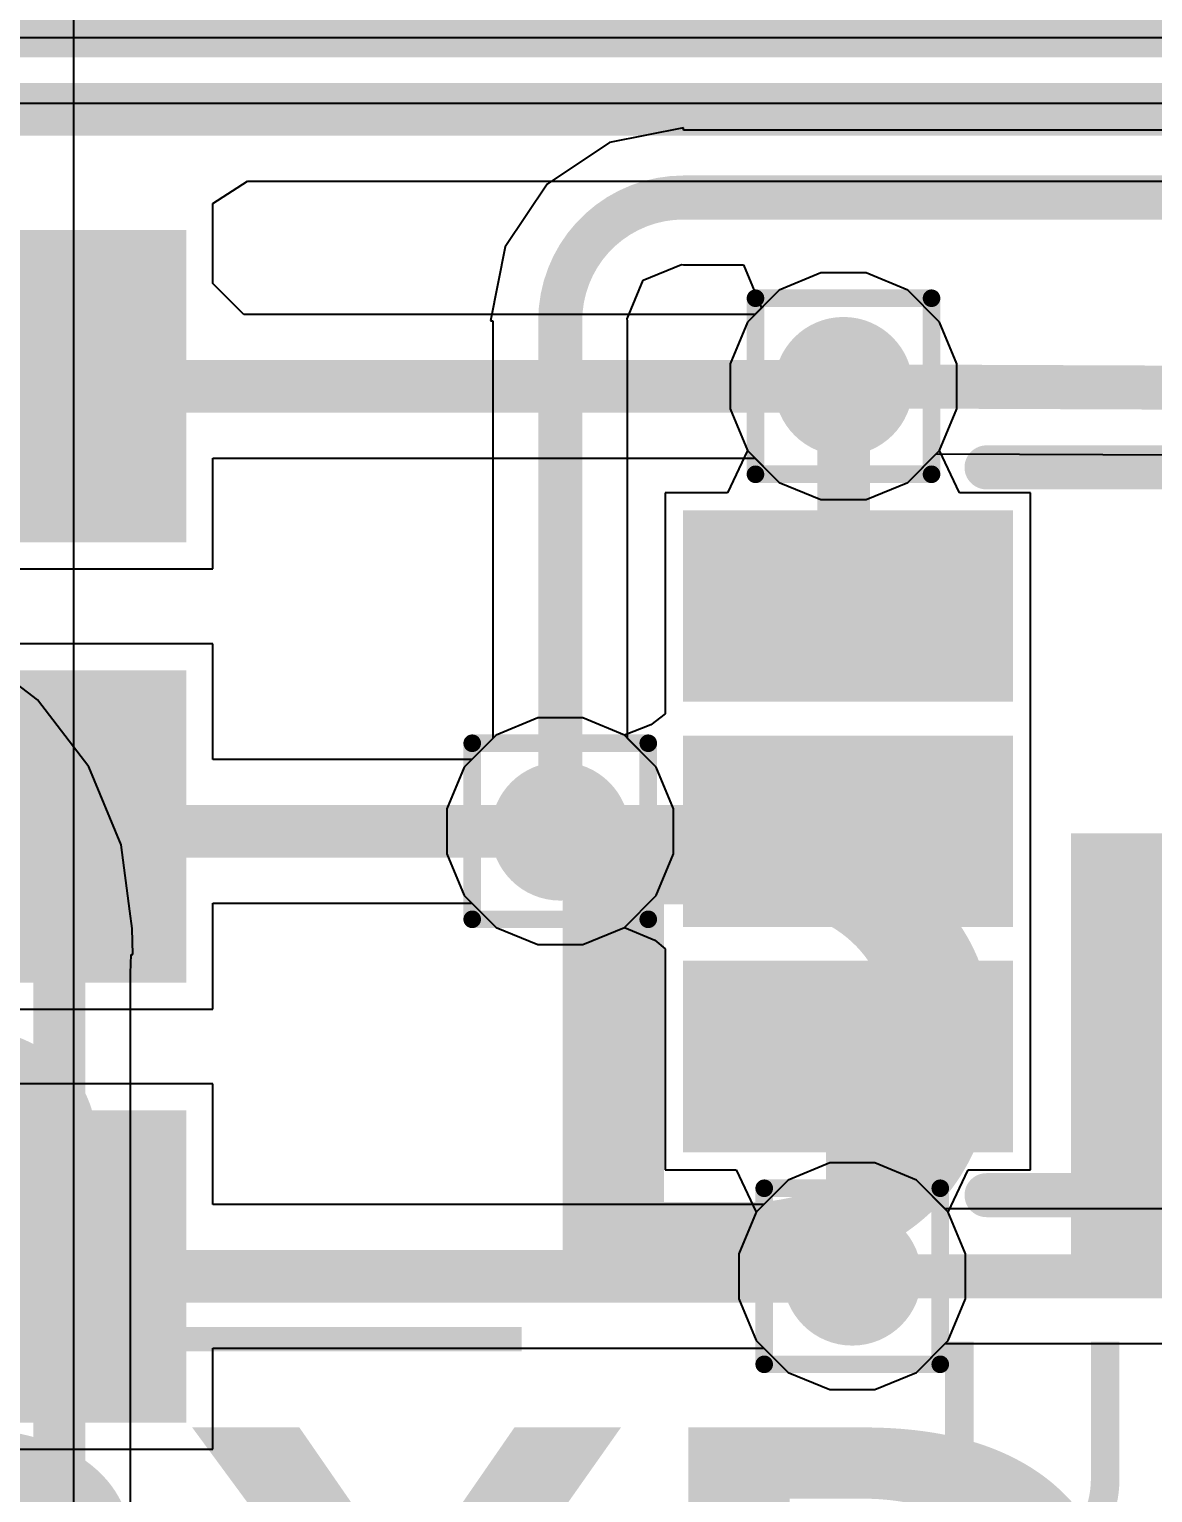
# Model space of a CAD drawing. Header units: inches. Extents: x -12 to 5355, y -7 to 5366.
# Drawn here: x 20.718 to 23.96, y 25.32 to 29.543 of the extents above; entities that cross this region are included whole.
import ezdxf

# ---------------------------------------------------------------- set-up
doc = ezdxf.new("R2010")
doc.units = ezdxf.units.IN
for name, color, linetype in [('BOTTOM LAYER', 5, 'Continuous'), ('Bottom Paste', 16, 'Continuous'), ('Bottom Solder', 6, 'Continuous'), ('Drill Drawing', 1, 'Continuous'), ('GROUND1', 16, 'Continuous'), ('GROUND2', 156, 'Continuous'), ('POWER', 76, 'Continuous'), ('SIGNAL', 90, 'Continuous'), ('TOP LAYER', 1, 'Continuous'), ('Top Overlay', 2, 'Continuous'), ('Top Paste', 8, 'Continuous'), ('Top Solder', 216, 'Continuous'), ('Via Holes', 16, 'Continuous')]:
    doc.layers.add(name, color=color, linetype=linetype)
doc.styles.add('Arial', font='', dxfattribs={"height": 0.2})
doc.styles.add('Arial Black_Bold', font='', dxfattribs={"height": 0.2})
doc.styles.get('Arial').set_extended_font_data('Arial')
doc.styles.get('Arial Black_Bold').set_extended_font_data('Arial Black', bold=True)

# ---------------------------------------------------------------- blocks, each defined once
blk = doc.blocks.new('XUNPU_SMN_303_B_54')
at = {"layer": 'BOTTOM LAYER'}
for points in [[(-5.85, -6.124), (-5.05, -6.124), (-5.05, -7.424), (-5.85, -7.424)], [(-4.58, -6.124), (-3.78, -6.124), (-3.78, -7.424), (-4.58, -7.424)], [(-3.31, -6.124), (-2.51, -6.124), (-2.51, -7.424), (-3.31, -7.424)]]:
    blk.add_hatch(color=5, dxfattribs=at).paths.add_polyline_path(points)
at = {"layer": 'Bottom Paste'}
for points in [[(-5.85, -6.124), (-5.05, -6.124), (-5.05, -7.424), (-5.85, -7.424)], [(-4.58, -6.124), (-3.78, -6.124), (-3.78, -7.424), (-4.58, -7.424)], [(-3.31, -6.124), (-2.51, -6.124), (-2.51, -7.424), (-3.31, -7.424)]]:
    blk.add_hatch(color=16, dxfattribs=at).paths.add_polyline_path(points)
at = {"layer": 'Bottom Solder'}
for points in [[(-5.9008, -6.0732), (-4.9992, -6.0732), (-4.9992, -7.4748), (-5.9008, -7.4748)], [(-4.6308, -6.0732), (-3.7292, -6.0732), (-3.7292, -7.4748), (-4.6308, -7.4748)], [(-3.3608, -6.0732), (-2.4592, -6.0732), (-2.4592, -7.4748), (-3.3608, -7.4748)]]:
    blk.add_hatch(color=6, dxfattribs=at).paths.add_polyline_path(points)
blk = doc.blocks.new('SOT65P210X110_6N_89')
at = {"layer": 'TOP LAYER'}
for points in [[(-1.2464, 0.958), (-1.2464, 1.358), (-0.4464, 1.358), (-0.4464, 0.958)], [(0.9036, 0.958), (0.9036, 1.358), (1.7036, 1.358), (1.7036, 0.958)], [(-1.2464, 0.308), (-1.2464, 0.708), (-0.4464, 0.708), (-0.4464, 0.308)], [(0.9036, 0.308), (0.9036, 0.708), (1.7036, 0.708), (1.7036, 0.308)], [(-1.2464, -0.342), (-1.2464, 0.058), (-0.4464, 0.058), (-0.4464, -0.342)], [(0.9036, -0.342), (0.9036, 0.058), (1.7036, 0.058), (1.7036, -0.342)]]:
    blk.add_hatch(color=1, dxfattribs=at).paths.add_polyline_path(points)
at = {"layer": 'Top Paste'}
for points in [[(-1.2464, 0.958), (-1.2464, 1.358), (-0.4464, 1.358), (-0.4464, 0.958)], [(0.9036, 0.958), (0.9036, 1.358), (1.7036, 1.358), (1.7036, 0.958)], [(-1.2464, 0.308), (-1.2464, 0.708), (-0.4464, 0.708), (-0.4464, 0.308)], [(0.9036, 0.308), (0.9036, 0.708), (1.7036, 0.708), (1.7036, 0.308)], [(-1.2464, -0.342), (-1.2464, 0.058), (-0.4464, 0.058), (-0.4464, -0.342)], [(0.9036, -0.342), (0.9036, 0.058), (1.7036, 0.058), (1.7036, -0.342)]]:
    blk.add_hatch(color=8, dxfattribs=at).paths.add_polyline_path(points)
at = {"layer": 'Top Solder'}
for points in [[(-1.3226, 0.8818), (-1.3226, 1.4342), (-0.3702, 1.4342), (-0.3702, 0.8818)], [(0.8274, 0.8818), (0.8274, 1.4342), (1.7798, 1.4342), (1.7798, 0.8818)], [(-1.3226, 0.2318), (-1.3226, 0.7842), (-0.3702, 0.7842), (-0.3702, 0.2318)], [(0.8274, 0.2318), (0.8274, 0.7842), (1.7798, 0.7842), (1.7798, 0.2318)], [(-1.3226, -0.4182), (-1.3226, 0.1342), (-0.3702, 0.1342), (-0.3702, -0.4182)], [(0.8274, -0.4182), (0.8274, 0.1342), (1.7798, 0.1342), (1.7798, -0.4182)]]:
    blk.add_hatch(color=216, dxfattribs=at).paths.add_polyline_path(points)
at = {"layer": 'Top Overlay'}
for points in [[(-1.4214, 1.758, 0.2, 0.2, 1), (-1.6214, 1.758, 0.2, 0.2, 1)], [(-1.6714, 1.758, 0.1, 0.1, 1), (-1.5714, 1.758, 0.1, 0.1, 1)], [(-1.4714, 1.758, 0.1, 0.1, 1), (-1.3714, 1.758, 0.1, 0.1, 1)], [(-0.4781, 1.558, 0.0635, 0.0635, 1), (-0.4146, 1.558, 0.0635, 0.0635, 1)], [(0.8718, 1.558, 0.0635, 0.0635, 1), (0.9353, 1.558, 0.0635, 0.0635, 1)], [(-0.4781, -0.542, 0.0635, 0.0635, 1), (-0.4146, -0.542, 0.0635, 0.0635, 1)], [(0.8718, -0.542, 0.0635, 0.0635, 1), (0.9353, -0.542, 0.0635, 0.0635, 1)]]:
    blk.add_lwpolyline(points, format="xyseb", close=True, dxfattribs=at)
for points in [[(0.9036, 1.558, 0.127, 0.127, 0), (-0.4464, 1.558, 0.127, 0.127, 0)], [(0.9036, -0.542, 0.127, 0.127, 0), (-0.4464, -0.542, 0.127, 0.127, 0)]]:
    blk.add_lwpolyline(points, format="xyseb", dxfattribs=at)

msp = doc.modelspace()

# ---------------------------------------------------------------- hatches: boundary and pattern name
at = {"layer": 'BOTTOM LAYER'}
h = msp.add_hatch(color=5, dxfattribs=at)
edge = h.paths.add_edge_path()
edge.add_arc((23.0678, 28.5129), 0.2, 0, 360)
h = msp.add_hatch(color=5, dxfattribs=at)
edge = h.paths.add_edge_path()
edge.add_arc((22.2504, 27.2288), 0.2, 0, 360)
h = msp.add_hatch(color=5, dxfattribs=at)
edge = h.paths.add_edge_path()
edge.add_arc((23.093, 25.9447), 0.2, 0, 360)
at = {"layer": 'GROUND1'}
h = msp.add_hatch(color=16, dxfattribs=at)
edge = h.paths.add_edge_path()
edge.add_arc((23.0678, 28.5129), 0.2, 0, 360)
h = msp.add_hatch(color=16, dxfattribs=at)
edge = h.paths.add_edge_path()
edge.add_arc((22.2504, 27.2288), 0.2, 0, 360)
h = msp.add_hatch(color=16, dxfattribs=at)
edge = h.paths.add_edge_path()
edge.add_arc((23.093, 25.9447), 0.2, 0, 360)
at = {"layer": 'GROUND2'}
h = msp.add_hatch(color=156, dxfattribs=at)
edge = h.paths.add_edge_path()
edge.add_arc((23.0678, 28.5129), 0.2, 0, 360)
h = msp.add_hatch(color=156, dxfattribs=at)
edge = h.paths.add_edge_path()
edge.add_arc((22.2504, 27.2288), 0.2, 0, 360)
h = msp.add_hatch(color=156, dxfattribs=at)
edge = h.paths.add_edge_path()
edge.add_arc((23.093, 25.9447), 0.2, 0, 360)
at = {"layer": 'POWER'}
h = msp.add_hatch(color=76, dxfattribs=at)
edge = h.paths.add_edge_path()
edge.add_arc((23.0678, 28.5129), 0.2, 0, 360)
h = msp.add_hatch(color=76, dxfattribs=at)
edge = h.paths.add_edge_path()
edge.add_arc((22.2504, 27.2288), 0.2, 0, 360)
h = msp.add_hatch(color=76, dxfattribs=at)
edge = h.paths.add_edge_path()
edge.add_arc((23.093, 25.9447), 0.2, 0, 360)
at = {"layer": 'SIGNAL'}
h = msp.add_hatch(color=90, dxfattribs=at)
edge = h.paths.add_edge_path()
edge.add_arc((23.0678, 28.5129), 0.2, 0, 360)
h = msp.add_hatch(color=90, dxfattribs=at)
edge = h.paths.add_edge_path()
edge.add_arc((22.2504, 27.2288), 0.2, 0, 360)
h = msp.add_hatch(color=90, dxfattribs=at)
edge = h.paths.add_edge_path()
edge.add_arc((23.093, 25.9447), 0.2, 0, 360)
at = {"layer": 'TOP LAYER'}
h = msp.add_hatch(color=1, dxfattribs=at)
edge = h.paths.add_edge_path()
edge.add_arc((23.0678, 28.5129), 0.2, 0, 360)
h = msp.add_hatch(color=1, dxfattribs=at)
edge = h.paths.add_edge_path()
edge.add_arc((22.2504, 27.2288), 0.2, 0, 360)
h = msp.add_hatch(color=1, dxfattribs=at)
edge = h.paths.add_edge_path()
edge.add_arc((23.093, 25.9447), 0.2, 0, 360)
at = {"layer": 'Via Holes'}
h = msp.add_hatch(color=7, dxfattribs=at)
edge = h.paths.add_edge_path()
edge.add_arc((23.0678, 28.5129), 0.1, 0, 360)
h = msp.add_hatch(color=7, dxfattribs=at)
edge = h.paths.add_edge_path()
edge.add_arc((22.2504, 27.2288), 0.1, 0, 360)
h = msp.add_hatch(color=7, dxfattribs=at)
edge = h.paths.add_edge_path()
edge.add_arc((23.093, 25.9447), 0.1, 0, 360)

# ---------------------------------------------------------------- linework, layer by layer
at = {"layer": 'BOTTOM LAYER'}
for p, q in [((25.6794, 29.5186), (17.5768, 29.5186)), ((21.2478, 29.0399), (21.348, 29.1046)), ((21.348, 29.1046), (25.6794, 29.1046)), ((21.2478, 28.8097), (21.2478, 29.0399)), ((21.3376, 28.7199), (21.2478, 28.8097)), ((23.0027, 28.8399), (22.8826, 28.7901)), ((23.1328, 28.8399), (23.0027, 28.8399)), ((23.253, 28.7901), (23.1328, 28.8399)), ((22.8826, 28.7901), (22.8123, 28.7199)), ((23.345, 28.6982), (23.253, 28.7901)), ((22.8123, 28.7199), (21.3376, 28.7199)), ((23.3948, 28.578), (23.345, 28.6982)), ((23.3948, 28.4479), (23.3948, 28.578)), ((23.345, 28.3277), (23.3948, 28.4479)), ((21.2478, 27.9859), (21.2478, 28.3059)), ((21.2478, 28.3059), (22.8123, 28.3059)), ((22.8123, 28.3059), (22.8826, 28.2357)), ((23.253, 28.2357), (23.345, 28.3277)), ((22.8826, 28.2357), (23.0027, 28.1859)), ((23.1328, 28.1859), (23.253, 28.2357)), ((23.0027, 28.1859), (23.1328, 28.1859)), ((19.6938, 27.9859), (21.2478, 27.9859)), ((21.2478, 27.7699), (19.6938, 27.7699)), ((21.2478, 27.4358), (21.2478, 27.7699)), ((22.1854, 27.5558), (22.0652, 27.506)), ((22.3154, 27.5558), (22.1854, 27.5558)), ((22.4356, 27.506), (22.3154, 27.5558)), ((22.0652, 27.506), (21.9949, 27.4358)), ((22.5276, 27.414), (22.4356, 27.506)), ((21.9949, 27.4358), (21.2478, 27.4358)), ((22.5774, 27.2938), (22.5276, 27.414)), ((22.5774, 27.1638), (22.5774, 27.2938)), ((22.5276, 27.0436), (22.5774, 27.1638)), ((22.4356, 26.9516), (22.5276, 27.0436)), ((21.2478, 26.7159), (21.2478, 27.0218)), ((21.2478, 27.0218), (21.9949, 27.0218)), ((21.9949, 27.0218), (22.0652, 26.9516)), ((22.0652, 26.9516), (22.1854, 26.9018)), ((22.3154, 26.9018), (22.4356, 26.9516)), ((22.1854, 26.9018), (22.3154, 26.9018)), ((19.6938, 26.7159), (21.2478, 26.7159)), ((21.2478, 26.4999), (19.6938, 26.4999)), ((21.2478, 26.1517), (21.2478, 26.4999)), ((23.028, 26.2717), (22.9078, 26.2219)), ((23.1581, 26.2717), (23.028, 26.2717)), ((23.2782, 26.2219), (23.1581, 26.2717)), ((22.9078, 26.2219), (22.8375, 26.1517)), ((23.3702, 26.1299), (23.2782, 26.2219)), ((22.8375, 26.1517), (21.2478, 26.1517)), ((23.42, 26.0097), (23.3702, 26.1299)), ((23.42, 25.8796), (23.42, 26.0097)), ((23.3702, 25.7594), (23.42, 25.8796)), ((21.2478, 25.4459), (21.2478, 25.7377)), ((21.2478, 25.7377), (22.8375, 25.7377)), ((22.8375, 25.7377), (22.9078, 25.6675)), ((23.2782, 25.6675), (23.3702, 25.7594)), ((22.9078, 25.6675), (23.028, 25.6177)), ((23.1581, 25.6177), (23.2782, 25.6675)), ((23.028, 25.6177), (23.1581, 25.6177)), ((19.6938, 25.4459), (21.2478, 25.4459))]:
    msp.add_line(p, q, dxfattribs=at)
for points in [[(17.5768, 29.3116, 0.152, 0.152, 0), (25.6794, 29.3116, 0.152, 0.152, 0)], [(20.4708, 28.5129, 0.152, 0.152, 0), (23.0678, 28.5129, 0.152, 0.152, 0)], [(20.4708, 27.2288, 0.152, 0.152, 0), (22.2504, 27.2288, 0.152, 0.152, 0)], [(20.499, 25.9447, 0.152, 0.152, 0), (23.093, 25.9447, 0.152, 0.152, 0)]]:
    msp.add_lwpolyline(points, format="xyseb", dxfattribs=at)
for points in [[(23.0298, 28.5129, 0.076, 0.076, 1), (23.1058, 28.5129, 0.076, 0.076, 1)], [(22.2124, 27.2288, 0.076, 0.076, 1), (22.2884, 27.2288, 0.076, 0.076, 1)], [(23.055, 25.9447, 0.076, 0.076, 1), (23.131, 25.9447, 0.076, 0.076, 1)]]:
    msp.add_lwpolyline(points, format="xyseb", close=True, dxfattribs=at)
at = {"layer": 'Drill Drawing'}
for points in [[(22.8138, 28.7669, 0.0508, 0.0508, 0), (23.3218, 28.7669, 0.0508, 0.0508, 0)], [(22.8138, 28.2589, 0.0508, 0.0508, 0), (22.8138, 28.7669, 0.0508, 0.0508, 0)], [(23.3218, 28.2589, 0.0508, 0.0508, 0), (23.3218, 28.7669, 0.0508, 0.0508, 0)], [(22.8138, 28.2589, 0.0508, 0.0508, 0), (23.3218, 28.2589, 0.0508, 0.0508, 0)], [(21.9964, 27.4828, 0.0508, 0.0508, 0), (22.5044, 27.4828, 0.0508, 0.0508, 0)], [(21.9964, 26.9748, 0.0508, 0.0508, 0), (21.9964, 27.4828, 0.0508, 0.0508, 0)], [(22.5044, 26.9748, 0.0508, 0.0508, 0), (22.5044, 27.4828, 0.0508, 0.0508, 0)], [(21.9964, 26.9748, 0.0508, 0.0508, 0), (22.5044, 26.9748, 0.0508, 0.0508, 0)], [(22.839, 26.1987, 0.0508, 0.0508, 0), (23.347, 26.1987, 0.0508, 0.0508, 0)], [(22.839, 25.6907, 0.0508, 0.0508, 0), (22.839, 26.1987, 0.0508, 0.0508, 0)], [(23.347, 25.6907, 0.0508, 0.0508, 0), (23.347, 26.1987, 0.0508, 0.0508, 0)], [(22.839, 25.6907, 0.0508, 0.0508, 0), (23.347, 25.6907, 0.0508, 0.0508, 0)]]:
    msp.add_lwpolyline(points, format="xyseb", dxfattribs=at)
for points in [[(22.8011, 28.7669, 0.0254, 0.0254, 1), (22.8265, 28.7669, 0.0254, 0.0254, 1)], [(22.8011, 28.7669, 0.0254, 0.0254, 1), (22.8265, 28.7669, 0.0254, 0.0254, 1)], [(23.3091, 28.7669, 0.0254, 0.0254, 1), (23.3345, 28.7669, 0.0254, 0.0254, 1)], [(23.3091, 28.7669, 0.0254, 0.0254, 1), (23.3345, 28.7669, 0.0254, 0.0254, 1)], [(22.8011, 28.2589, 0.0254, 0.0254, 1), (22.8265, 28.2589, 0.0254, 0.0254, 1)], [(22.8011, 28.2589, 0.0254, 0.0254, 1), (22.8265, 28.2589, 0.0254, 0.0254, 1)], [(23.3091, 28.2589, 0.0254, 0.0254, 1), (23.3345, 28.2589, 0.0254, 0.0254, 1)], [(23.3091, 28.2589, 0.0254, 0.0254, 1), (23.3345, 28.2589, 0.0254, 0.0254, 1)], [(21.9837, 27.4828, 0.0254, 0.0254, 1), (22.0091, 27.4828, 0.0254, 0.0254, 1)], [(21.9837, 27.4828, 0.0254, 0.0254, 1), (22.0091, 27.4828, 0.0254, 0.0254, 1)], [(22.4917, 27.4828, 0.0254, 0.0254, 1), (22.5171, 27.4828, 0.0254, 0.0254, 1)], [(22.4917, 27.4828, 0.0254, 0.0254, 1), (22.5171, 27.4828, 0.0254, 0.0254, 1)], [(21.9837, 26.9748, 0.0254, 0.0254, 1), (22.0091, 26.9748, 0.0254, 0.0254, 1)], [(21.9837, 26.9748, 0.0254, 0.0254, 1), (22.0091, 26.9748, 0.0254, 0.0254, 1)], [(22.4917, 26.9748, 0.0254, 0.0254, 1), (22.5171, 26.9748, 0.0254, 0.0254, 1)], [(22.4917, 26.9748, 0.0254, 0.0254, 1), (22.5171, 26.9748, 0.0254, 0.0254, 1)], [(22.8263, 26.1987, 0.0254, 0.0254, 1), (22.8517, 26.1987, 0.0254, 0.0254, 1)], [(22.8263, 26.1987, 0.0254, 0.0254, 1), (22.8517, 26.1987, 0.0254, 0.0254, 1)], [(23.3343, 26.1987, 0.0254, 0.0254, 1), (23.3597, 26.1987, 0.0254, 0.0254, 1)], [(23.3343, 26.1987, 0.0254, 0.0254, 1), (23.3597, 26.1987, 0.0254, 0.0254, 1)], [(22.8263, 25.6907, 0.0254, 0.0254, 1), (22.8517, 25.6907, 0.0254, 0.0254, 1)], [(22.8263, 25.6907, 0.0254, 0.0254, 1), (22.8517, 25.6907, 0.0254, 0.0254, 1)], [(23.3343, 25.6907, 0.0254, 0.0254, 1), (23.3597, 25.6907, 0.0254, 0.0254, 1)], [(23.3343, 25.6907, 0.0254, 0.0254, 1), (23.3597, 25.6907, 0.0254, 0.0254, 1)]]:
    msp.add_lwpolyline(points, format="xyseb", close=True, dxfattribs=at)
at = {"layer": 'GROUND1'}
for p, q in [((23.0027, 28.8399), (22.8826, 28.7901)), ((23.1328, 28.8399), (23.0027, 28.8399)), ((23.253, 28.7901), (23.1328, 28.8399)), ((22.8826, 28.7901), (22.7906, 28.6982)), ((23.345, 28.6982), (23.253, 28.7901)), ((22.7906, 28.6982), (22.7408, 28.578)), ((23.3948, 28.578), (23.345, 28.6982)), ((22.7408, 28.578), (22.7408, 28.4479)), ((23.3948, 28.4479), (23.3948, 28.578)), ((22.7408, 28.4479), (22.7906, 28.3277)), ((23.345, 28.3277), (23.3948, 28.4479)), ((22.7906, 28.3277), (22.8826, 28.2357)), ((23.253, 28.2357), (23.345, 28.3277)), ((22.8826, 28.2357), (23.0027, 28.1859)), ((23.1328, 28.1859), (23.253, 28.2357)), ((23.0027, 28.1859), (23.1328, 28.1859)), ((22.1854, 27.5558), (22.0652, 27.506)), ((22.3154, 27.5558), (22.1854, 27.5558)), ((22.4356, 27.506), (22.3154, 27.5558)), ((22.0652, 27.506), (21.9732, 27.414)), ((22.5276, 27.414), (22.4356, 27.506)), ((21.9732, 27.414), (21.9234, 27.2938)), ((22.5774, 27.2938), (22.5276, 27.414)), ((21.9234, 27.2938), (21.9234, 27.1638)), ((22.5774, 27.1638), (22.5774, 27.2938)), ((21.9234, 27.1638), (21.9732, 27.0436)), ((22.5276, 27.0436), (22.5774, 27.1638)), ((21.9732, 27.0436), (22.0652, 26.9516)), ((22.4356, 26.9516), (22.5276, 27.0436)), ((22.0652, 26.9516), (22.1854, 26.9018)), ((22.3154, 26.9018), (22.4356, 26.9516)), ((22.1854, 26.9018), (22.3154, 26.9018)), ((23.028, 26.2717), (22.9078, 26.2219)), ((23.1581, 26.2717), (23.028, 26.2717)), ((23.2782, 26.2219), (23.1581, 26.2717)), ((22.9078, 26.2219), (22.8158, 26.1299)), ((23.3702, 26.1299), (23.2782, 26.2219)), ((22.8158, 26.1299), (22.766, 26.0097)), ((23.42, 26.0097), (23.3702, 26.1299)), ((22.766, 26.0097), (22.766, 25.8796)), ((23.42, 25.8796), (23.42, 26.0097)), ((22.766, 25.8796), (22.8158, 25.7594)), ((23.3702, 25.7594), (23.42, 25.8796)), ((22.8158, 25.7594), (22.9078, 25.6675)), ((23.2782, 25.6675), (23.3702, 25.7594)), ((22.9078, 25.6675), (23.028, 25.6177)), ((23.1581, 25.6177), (23.2782, 25.6675)), ((23.028, 25.6177), (23.1581, 25.6177))]:
    msp.add_line(p, q, dxfattribs=at)
at = {"layer": 'GROUND2'}
for p, q in [((23.0027, 28.8399), (22.8826, 28.7901)), ((23.1328, 28.8399), (23.0027, 28.8399)), ((23.253, 28.7901), (23.1328, 28.8399)), ((22.8826, 28.7901), (22.7906, 28.6982)), ((23.345, 28.6982), (23.253, 28.7901)), ((22.7906, 28.6982), (22.7408, 28.578)), ((23.3948, 28.578), (23.345, 28.6982)), ((22.7408, 28.578), (22.7408, 28.4479)), ((23.3948, 28.4479), (23.3948, 28.578)), ((22.7408, 28.4479), (22.7906, 28.3277)), ((23.345, 28.3277), (23.3948, 28.4479)), ((22.7906, 28.3277), (22.8826, 28.2357)), ((23.253, 28.2357), (23.345, 28.3277)), ((22.8826, 28.2357), (23.0027, 28.1859)), ((23.1328, 28.1859), (23.253, 28.2357)), ((23.0027, 28.1859), (23.1328, 28.1859)), ((22.1854, 27.5558), (22.0652, 27.506)), ((22.3154, 27.5558), (22.1854, 27.5558)), ((22.4356, 27.506), (22.3154, 27.5558)), ((22.0652, 27.506), (21.9732, 27.414)), ((22.5276, 27.414), (22.4356, 27.506)), ((21.9732, 27.414), (21.9234, 27.2938)), ((22.5774, 27.2938), (22.5276, 27.414)), ((21.9234, 27.2938), (21.9234, 27.1638)), ((22.5774, 27.1638), (22.5774, 27.2938)), ((21.9234, 27.1638), (21.9732, 27.0436)), ((22.5276, 27.0436), (22.5774, 27.1638)), ((21.9732, 27.0436), (22.0652, 26.9516)), ((22.4356, 26.9516), (22.5276, 27.0436)), ((22.0652, 26.9516), (22.1854, 26.9018)), ((22.3154, 26.9018), (22.4356, 26.9516)), ((22.1854, 26.9018), (22.3154, 26.9018)), ((23.028, 26.2717), (22.9078, 26.2219)), ((23.1581, 26.2717), (23.028, 26.2717)), ((23.2782, 26.2219), (23.1581, 26.2717)), ((22.9078, 26.2219), (22.8158, 26.1299)), ((23.3702, 26.1299), (23.2782, 26.2219)), ((22.8158, 26.1299), (22.766, 26.0097)), ((23.42, 26.0097), (23.3702, 26.1299)), ((22.766, 26.0097), (22.766, 25.8796)), ((23.42, 25.8796), (23.42, 26.0097)), ((22.766, 25.8796), (22.8158, 25.7594)), ((23.3702, 25.7594), (23.42, 25.8796)), ((22.8158, 25.7594), (22.9078, 25.6675)), ((23.2782, 25.6675), (23.3702, 25.7594)), ((22.9078, 25.6675), (23.028, 25.6177)), ((23.1581, 25.6177), (23.2782, 25.6675)), ((23.028, 25.6177), (23.1581, 25.6177))]:
    msp.add_line(p, q, dxfattribs=at)
at = {"layer": 'POWER'}
for p, q in [((23.0027, 28.8399), (22.8826, 28.7901)), ((23.1328, 28.8399), (23.0027, 28.8399)), ((23.253, 28.7901), (23.1328, 28.8399)), ((22.8826, 28.7901), (22.7906, 28.6982)), ((23.345, 28.6982), (23.253, 28.7901)), ((22.7906, 28.6982), (22.7408, 28.578)), ((23.3948, 28.578), (23.345, 28.6982)), ((22.7408, 28.578), (22.7408, 28.4479)), ((23.3948, 28.4479), (23.3948, 28.578)), ((22.7408, 28.4479), (22.7906, 28.3277)), ((23.345, 28.3277), (23.3948, 28.4479)), ((22.7906, 28.3277), (22.8826, 28.2357)), ((23.253, 28.2357), (23.345, 28.3277)), ((22.8826, 28.2357), (23.0027, 28.1859)), ((23.1328, 28.1859), (23.253, 28.2357)), ((23.0027, 28.1859), (23.1328, 28.1859)), ((22.1854, 27.5558), (22.0652, 27.506)), ((22.3154, 27.5558), (22.1854, 27.5558)), ((22.4356, 27.506), (22.3154, 27.5558)), ((22.0652, 27.506), (21.9732, 27.414)), ((22.5276, 27.414), (22.4356, 27.506)), ((21.9732, 27.414), (21.9234, 27.2938)), ((22.5774, 27.2938), (22.5276, 27.414)), ((21.9234, 27.2938), (21.9234, 27.1638)), ((22.5774, 27.1638), (22.5774, 27.2938)), ((21.9234, 27.1638), (21.9732, 27.0436)), ((22.5276, 27.0436), (22.5774, 27.1638)), ((21.9732, 27.0436), (22.0652, 26.9516)), ((22.4356, 26.9516), (22.5276, 27.0436)), ((22.0652, 26.9516), (22.1854, 26.9018)), ((22.3154, 26.9018), (22.4356, 26.9516)), ((22.1854, 26.9018), (22.3154, 26.9018)), ((23.028, 26.2717), (22.9078, 26.2219)), ((23.1581, 26.2717), (23.028, 26.2717)), ((23.2782, 26.2219), (23.1581, 26.2717)), ((22.9078, 26.2219), (22.8158, 26.1299)), ((23.3702, 26.1299), (23.2782, 26.2219)), ((22.8158, 26.1299), (22.766, 26.0097)), ((23.42, 26.0097), (23.3702, 26.1299)), ((22.766, 26.0097), (22.766, 25.8796)), ((23.42, 25.8796), (23.42, 26.0097)), ((22.766, 25.8796), (22.8158, 25.7594)), ((23.3702, 25.7594), (23.42, 25.8796)), ((22.8158, 25.7594), (22.9078, 25.6675)), ((23.2782, 25.6675), (23.3702, 25.7594)), ((22.9078, 25.6675), (23.028, 25.6177)), ((23.1581, 25.6177), (23.2782, 25.6675)), ((23.028, 25.6177), (23.1581, 25.6177))]:
    msp.add_line(p, q, dxfattribs=at)
at = {"layer": 'SIGNAL'}
for p, q in [((20.8471, 24.9881), (20.8471, 30.8771)), ((22.606, 29.2588), (22.3929, 29.2164)), ((22.606, 29.2518), (22.606, 29.2588)), ((24.9174, 29.2518), (22.606, 29.2518)), ((22.3929, 29.2164), (22.2123, 29.0957)), ((22.2123, 29.0957), (22.0916, 28.9151)), ((22.0916, 28.9151), (22.0492, 28.702)), ((22.4894, 28.8186), (22.6001, 28.8645)), ((22.6001, 28.8645), (22.606, 28.8634)), ((22.606, 28.8634), (22.779, 28.8634)), ((22.779, 28.8634), (22.8308, 28.7384)), ((22.4435, 28.7079), (22.4894, 28.8186)), ((22.8308, 28.7384), (22.7906, 28.6982)), ((22.0492, 28.702), (22.0562, 28.702)), ((22.0562, 28.702), (22.0562, 27.497)), ((22.4446, 28.702), (22.4435, 28.7079)), ((22.4446, 27.497), (22.4446, 28.702)), ((22.7906, 28.6982), (22.7408, 28.578)), ((22.7408, 28.578), (22.7408, 28.4479)), ((22.7408, 28.4479), (22.7906, 28.3277)), ((22.7906, 28.3277), (22.8826, 28.2357)), ((23.253, 28.2357), (23.3349, 28.3176)), ((23.3349, 28.3176), (25.0904, 28.3104)), ((22.8826, 28.2357), (23.0027, 28.1859)), ((23.1328, 28.1859), (23.253, 28.2357)), ((23.0027, 28.1859), (23.1328, 28.1859)), ((22.0562, 27.497), (21.9732, 27.414)), ((22.5276, 27.414), (22.4446, 27.497)), ((21.9732, 27.414), (21.9234, 27.2938)), ((22.5774, 27.2938), (22.5276, 27.414)), ((21.9234, 27.2938), (21.9234, 27.1638)), ((22.5774, 27.1638), (22.5774, 27.2938)), ((21.9234, 27.1638), (21.9732, 27.0436)), ((22.5276, 27.0436), (22.5774, 27.1638)), ((21.9732, 27.0436), (22.0652, 26.9516)), ((22.4356, 26.9516), (22.5276, 27.0436)), ((22.0652, 26.9516), (22.1854, 26.9018)), ((22.3154, 26.9018), (22.4356, 26.9516)), ((22.1854, 26.9018), (22.3154, 26.9018)), ((23.028, 26.2717), (22.9078, 26.2219)), ((23.1581, 26.2717), (23.028, 26.2717)), ((23.2782, 26.2219), (23.1581, 26.2717)), ((22.9078, 26.2219), (22.8158, 26.1299)), ((23.3612, 26.1389), (23.2782, 26.2219)), ((22.8158, 26.1299), (22.766, 26.0097)), ((26.6305, 26.1389), (23.3612, 26.1389)), ((22.766, 26.0097), (22.766, 25.8796)), ((22.766, 25.8796), (22.8158, 25.7594)), ((22.8158, 25.7594), (22.9078, 25.6675)), ((23.2782, 25.6675), (23.3612, 25.7504)), ((23.3612, 25.7504), (26.6305, 25.7504)), ((22.9078, 25.6675), (23.028, 25.6177)), ((23.1581, 25.6177), (23.2782, 25.6675)), ((23.028, 25.6177), (23.1581, 25.6177))]:
    msp.add_line(p, q, dxfattribs=at)
for points in [[(22.2504, 28.702, 0.127, 0.127, -0.414214), (22.606, 29.0576, 0.127, 0.127, 0)], [(22.606, 29.0576, 0.127, 0.127, 0), (24.9174, 29.0576, 0.127, 0.127, 0)], [(22.2504, 27.2288, 0.127, 0.127, 0), (22.2504, 28.702, 0.127, 0.127, 0)], [(23.0678, 28.5129, 0.127, 0.127, 0), (25.2169, 28.5041, 0.127, 0.127, 0)], [(23.093, 25.9447, 0.127, 0.127, 0), (26.6305, 25.9447, 0.127, 0.127, 0)]]:
    msp.add_lwpolyline(points, format="xyseb", dxfattribs=at)
for points in [[(22.5742, 29.0576, 0.0635, 0.0635, 1), (22.6378, 29.0576, 0.0635, 0.0635, 1)], [(22.5742, 29.0576, 0.0635, 0.0635, 1), (22.6378, 29.0576, 0.0635, 0.0635, 1)], [(22.2187, 28.702, 0.0635, 0.0635, 1), (22.2822, 28.702, 0.0635, 0.0635, 1)], [(22.2187, 28.702, 0.0635, 0.0635, 1), (22.2822, 28.702, 0.0635, 0.0635, 1)], [(23.036, 28.5129, 0.0635, 0.0635, 1), (23.0995, 28.5129, 0.0635, 0.0635, 1)], [(22.2187, 27.2288, 0.0635, 0.0635, 1), (22.2822, 27.2288, 0.0635, 0.0635, 1)], [(23.0613, 25.9447, 0.0635, 0.0635, 1), (23.1248, 25.9447, 0.0635, 0.0635, 1)]]:
    msp.add_lwpolyline(points, format="xyseb", close=True, dxfattribs=at)
at = {"layer": 'TOP LAYER'}
for p, q in [((12.4241, 29.3299), (32.7173, 29.3299)), ((23.0027, 28.8399), (22.8826, 28.7901)), ((23.1328, 28.8399), (23.0027, 28.8399)), ((23.253, 28.7901), (23.1328, 28.8399)), ((22.8826, 28.7901), (22.7906, 28.6982)), ((23.345, 28.6982), (23.253, 28.7901)), ((22.7906, 28.6982), (22.7408, 28.578)), ((23.3948, 28.578), (23.345, 28.6982)), ((22.7408, 28.578), (22.7408, 28.4479)), ((23.3948, 28.4479), (23.3948, 28.578)), ((22.7408, 28.4479), (22.7906, 28.3277)), ((23.345, 28.3277), (23.3948, 28.4479)), ((22.7906, 28.3277), (22.7329, 28.2058)), ((23.4027, 28.2058), (23.345, 28.3277)), ((22.7329, 28.2058), (22.5534, 28.2058)), ((22.5534, 28.2058), (22.5534, 27.5679)), ((23.6074, 28.2058), (23.4027, 28.2058)), ((23.6074, 27.5518), (23.6074, 28.2058)), ((20.7416, 27.6081), (20.5485, 27.7563)), ((20.8898, 27.415), (20.7416, 27.6081)), ((22.1854, 27.5558), (22.0652, 27.506)), ((22.3154, 27.5558), (22.1854, 27.5558)), ((22.4356, 27.506), (22.3154, 27.5558)), ((22.5119, 27.5357), (22.4356, 27.506)), ((22.5534, 27.5679), (22.5119, 27.5357)), ((23.6074, 26.9018), (23.6074, 27.5518)), ((22.0652, 27.506), (21.9732, 27.414)), ((20.983, 27.1901), (20.8898, 27.415)), ((21.9732, 27.414), (21.9234, 27.2938)), ((21.9234, 27.2938), (21.9234, 27.1638)), ((21.0082, 26.9986), (20.983, 27.1901)), ((21.9234, 27.1638), (21.9732, 27.0436)), ((21.9732, 27.0436), (22.0652, 26.9516)), ((21.0148, 26.9487), (21.0082, 26.9986)), ((21.0172, 26.8733), (21.0148, 26.9487)), ((22.0652, 26.9516), (22.1854, 26.9018)), ((22.3154, 26.9018), (22.4356, 26.9516)), ((22.4356, 26.9516), (22.5236, 26.9144)), ((22.1854, 26.9018), (22.3154, 26.9018)), ((22.5236, 26.9144), (22.5534, 26.8897)), ((23.6074, 26.2518), (23.6074, 26.9018)), ((21.0107, 26.8194), (21.0123, 26.8733)), ((21.0123, 26.8733), (21.0172, 26.8733)), ((22.5534, 26.8897), (22.5534, 26.2518)), ((21.0107, 26.7463), (21.0107, 26.8194)), ((21.0107, 13.6578), (21.0107, 26.7463)), ((22.5534, 26.2518), (22.7581, 26.2518)), ((22.7581, 26.2518), (22.8158, 26.1299)), ((23.3702, 26.1299), (23.4279, 26.2518)), ((23.4279, 26.2518), (23.6074, 26.2518)), ((22.8158, 26.1299), (22.766, 26.0097)), ((23.42, 26.0097), (23.3702, 26.1299)), ((22.766, 26.0097), (22.766, 25.8796)), ((23.42, 25.8796), (23.42, 26.0097)), ((22.766, 25.8796), (22.8158, 25.7594)), ((23.3702, 25.7594), (23.42, 25.8796)), ((22.8158, 25.7594), (22.9078, 25.6675)), ((23.2782, 25.6675), (23.3702, 25.7594)), ((22.9078, 25.6675), (23.028, 25.6177)), ((23.1581, 25.6177), (23.2782, 25.6675)), ((23.028, 25.6177), (23.1581, 25.6177))]:
    msp.add_line(p, q, dxfattribs=at)
for points in [[(12.4241, 29.5889, 0.254, 0.254, 0), (32.7173, 29.5889, 0.254, 0.254, 0)], [(23.0678, 27.8914, 0.152, 0.152, 0), (23.0678, 28.5129, 0.152, 0.152, 0)], [(23.0678, 27.8914, 0.152, 0.152, 0), (23.0804, 27.8788, 0.152, 0.152, 0)], [(20.0822, 27.6714, 0.1499, 0.1499, -0.414954), (20.8048, 26.9469, 0.1499, 0.1499, 0)], [(22.2504, 27.2288, 0.152, 0.152, 0), (23.0804, 27.2288, 0.152, 0.152, 0)], [(20.8048, 26.8733, 0.1499, 0.1499, 0), (20.8048, 26.9469, 0.1499, 0.1499, 0)], [(20.8048, 26.8733, 0.1499, 0.1499, -0.000014), (20.8048, 26.8733, 0.1499, 0.1499, 0)], [(20.8048, 11.7239, 0.1499, 0.1499, 0), (20.8048, 26.8733, 0.1499, 0.1499, 0)], [(23.093, 25.9447, 0.152, 0.152, 0), (23.093, 26.5662, 0.152, 0.152, 0)]]:
    msp.add_lwpolyline(points, format="xyseb", dxfattribs=at)
for points in [[(23.0298, 28.5129, 0.076, 0.076, 1), (23.1058, 28.5129, 0.076, 0.076, 1)], [(23.0298, 27.8914, 0.076, 0.076, 1), (23.1058, 27.8914, 0.076, 0.076, 1)], [(23.0298, 27.8914, 0.076, 0.076, 1), (23.1058, 27.8914, 0.076, 0.076, 1)], [(23.0424, 27.8788, 0.076, 0.076, 1), (23.1184, 27.8788, 0.076, 0.076, 1)], [(22.2124, 27.2288, 0.076, 0.076, 1), (22.2884, 27.2288, 0.076, 0.076, 1)], [(23.0424, 27.2288, 0.076, 0.076, 1), (23.1184, 27.2288, 0.076, 0.076, 1)], [(20.7674, 26.9469, 0.0749, 0.0749, 1), (20.8423, 26.9469, 0.0749, 0.0749, 1)], [(20.7674, 26.9469, 0.0749, 0.0749, 1), (20.8423, 26.9469, 0.0749, 0.0749, 1)], [(20.7674, 26.8733, 0.0749, 0.0749, 1), (20.8423, 26.8733, 0.0749, 0.0749, 1)], [(20.7674, 26.8733, 0.0749, 0.0749, 1), (20.8423, 26.8733, 0.0749, 0.0749, 1)], [(20.7674, 26.8733, 0.0749, 0.0749, 1), (20.8423, 26.8733, 0.0749, 0.0749, 1)], [(20.7674, 26.8733, 0.0749, 0.0749, 1), (20.8423, 26.8733, 0.0749, 0.0749, 1)], [(23.055, 26.5662, 0.076, 0.076, 1), (23.131, 26.5662, 0.076, 0.076, 1)], [(23.055, 25.9447, 0.076, 0.076, 1), (23.131, 25.9447, 0.076, 0.076, 1)]]:
    msp.add_lwpolyline(points, format="xyseb", close=True, dxfattribs=at)

# ---------------------------------------------------------------- block references
for name, p, rotation in [('XUNPU_SMN_303_B_54', (27.2448, 23.0629), 270), ('SOT65P210X110_6N_89', (24.384, 27.7368), 180)]:
    msp.add_blockref(name, p, dxfattribs=dict(rotation=rotation))

# ---------------------------------------------------------------- texts
at = {"layer": 'Top Overlay'}
for s, height, style, p in [('S_DET', 1.27, 'Arial Black_Bold', (19.638, 25.9533)), ('U10', 0.635, 'Arial', (23.2918, 25.1206)), ('RXD', 1.27, 'Arial Black_Bold', (19.6634, 24.2386))]:
    msp.add_text(s, height=height, dxfattribs=dict(at, style=style)).set_placement(p)

doc.saveas('drawing.dxf')
